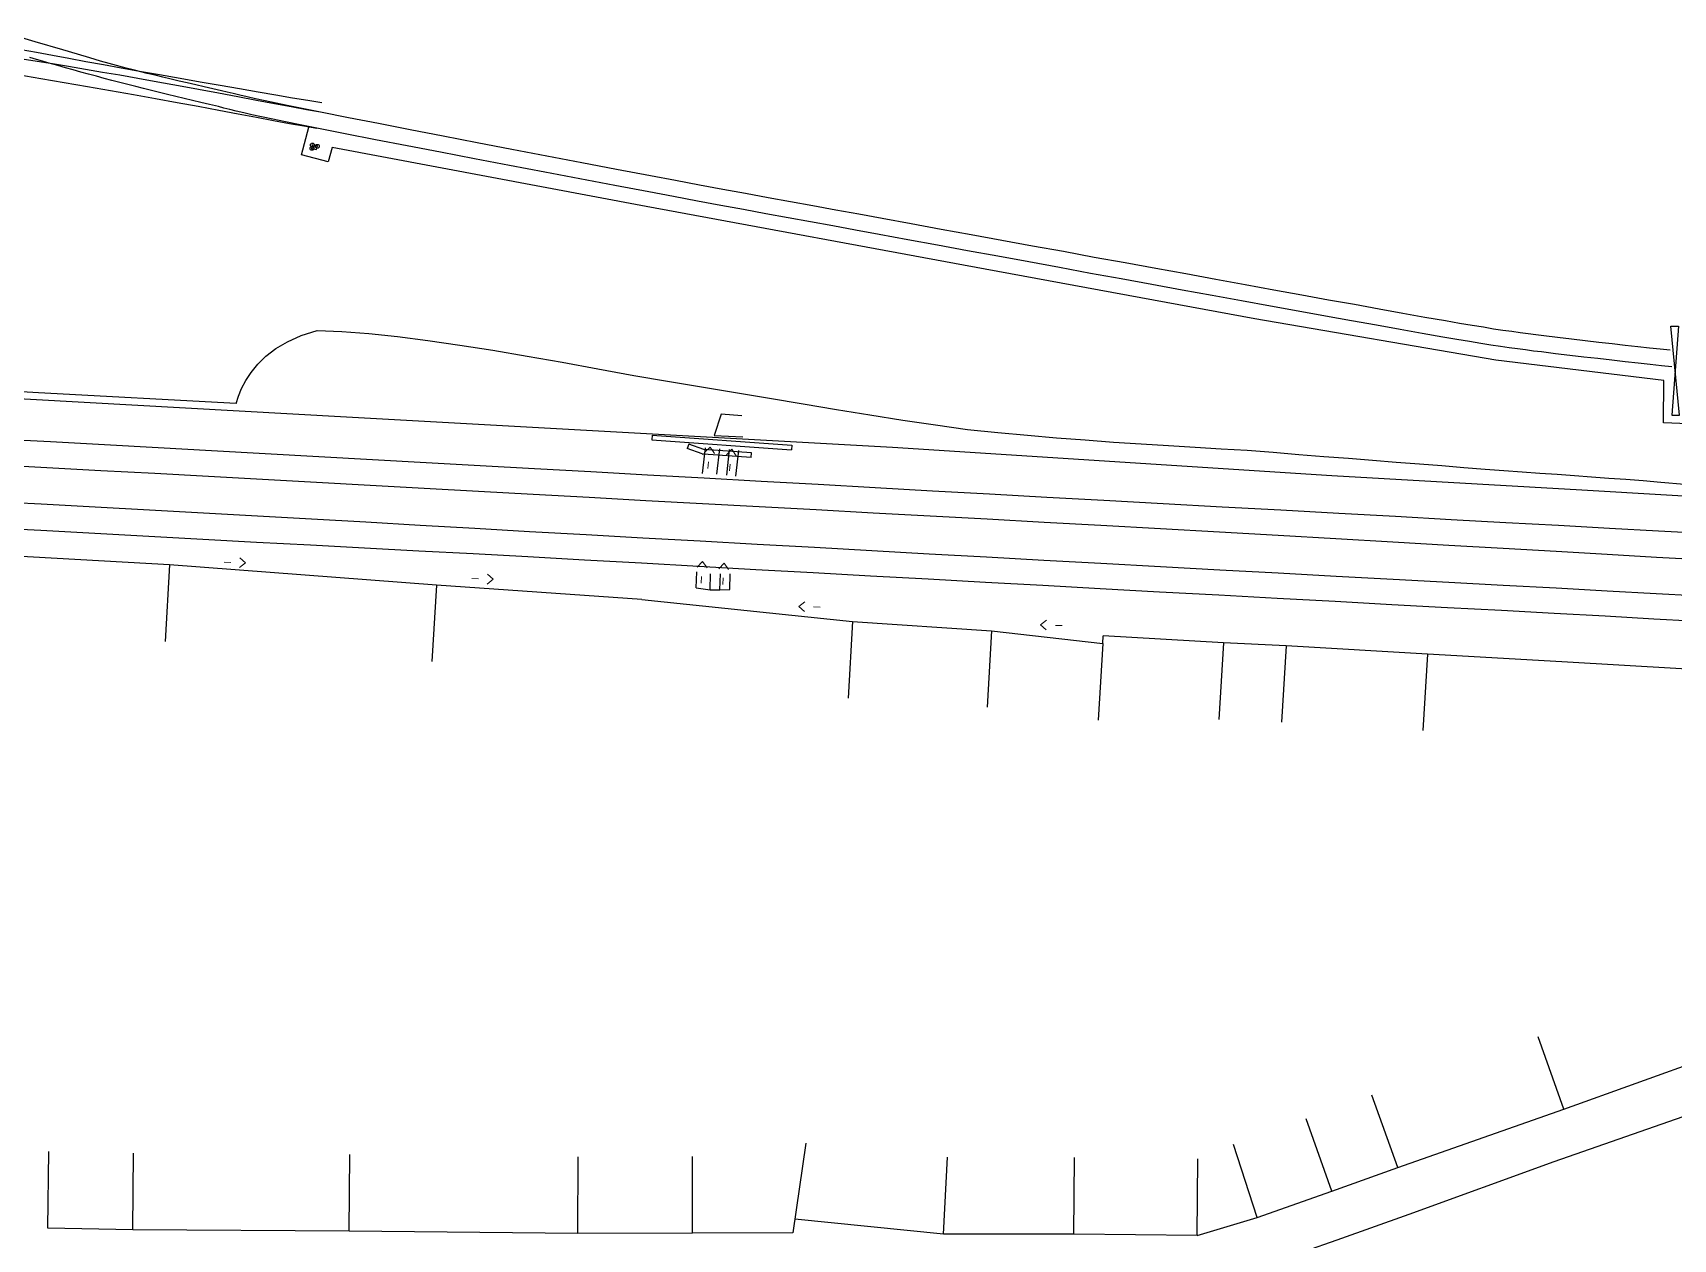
# Model space of a CAD drawing. Header units: metres. Extents: x 320405 to 332543, y 7395686 to 7410003.
# Drawn here: x 326812 to 326918.9, y 7397276 to 7397354.6 of the extents above; entities that cross this region are included whole.
import ezdxf

# ---------------------------------------------------------------- set-up
doc = ezdxf.new("R2010")
doc.units = ezdxf.units.M
doc.header["$LTSCALE"] = 10
doc.header["$MEASUREMENT"] = 0
doc.linetypes.add('CONTINUO', pattern=[0])
doc.linetypes.add('DASHDOT', pattern=[1, 0.5, -0.25, 0, -0.25])
for name, color, linetype in [('Edificações', 30, 'Continuous'), ('T-ALAMBRADO', 30, 'CERCA_ALA'), ('T-ALINHAMENTOINDEFINIDO', 45, 'DASHDOT'), ('T-AMV', 20, 'CONTINUO'), ('T-GALERIA', 252, 'CONTINUO'), ('T-GUIA', 230, 'Continuous'), ('T-MURETA', 45, 'CONTINUO'), ('T-MURO', 30, 'CONTINUO'), ('T-PASSEIO', 45, 'CONTINUO'), ('T-PONTE', 252, 'CONTINUO'), ('T-PORTAO', 45, 'CONTINUO'), ('T-TRILHO', 20, 'CONTINUO'), ('Vias Primárias', 230, 'Continuous')]:
    doc.layers.add(name, color=color, linetype=linetype)
doc.styles.add('SIMPLEX', font='simplex', dxfattribs={"height": 0.2})
doc.styles.get("Standard").update_dxf_attribs({"font": 'arial.ttf'})
doc.linetypes.add('CERCA_ALA', pattern='A,0.5,-0.1,["XX",Standard,S=0.1,R=0,X=-0.1,Y=-0.05],0', length=0.6)

# ---------------------------------------------------------------- blocks, each defined once
blk = doc.blocks.new('SIMB_CIRCULO')
at = {"color": 0, "linetype": 'Continuous'}
blk.add_circle((0, 0), 0.25, dxfattribs=at)
at = {"color": 0}
blk.add_point((0, 0), dxfattribs=at)
for tag in ['desc:', 'cota:', 'pto:']:
    blk.add_attdef(tag, (0, 0), '', height=1)
blk = doc.blocks.new('topografia ÁGUA BRANCA - LAPA_X')
at = {"layer": 'Edificações', "linetype": 'CONTINUO', "flags": 128}
for points in [[(154245.93, 253122.75), (154249.84, 253123.92), (154254.7, 253125.64), (154258.99, 253127.2), (154269.8, 253131.03), (154279.23, 253134.42), (154291.64, 253138.8), (154299.68, 253141.63), (154307.35, 253144.44), (154320.8, 253149.28), (154328.35, 253151.98), (154336.67, 253154.98)], [(154245.93, 253122.75), (154237.9, 253122.81), (154229.41, 253122.81), (154219.71, 253123.77)], [(154219.58, 253122.86), (154213.06, 253122.83), (154205.58, 253122.8), (154190.68, 253122.92), (154176.58, 253122.98), (154171.06, 253123.08)]]:
    blk.add_lwpolyline(points, dxfattribs=at)
at = {"layer": 'T-ALAMBRADO', "linetype": 'CONTINUO', "ltscale": 5, "flags": 128}
for points in [[(154190.42, 253175.97), (154162.81, 253177.47)], [(154226, 253174.05), (154190.42, 253175.97)], [(154254.62, 253172.26), (154226, 253174.05)], [(154270.91, 253171.36), (154254.62, 253172.26)], [(154298.11, 253169.81), (154270.91, 253171.36)]]:
    blk.add_lwpolyline(points, dxfattribs=at)
at = {"layer": 'T-ALINHAMENTOINDEFINIDO', "linetype": 'Continuous', "ltscale": 5, "flags": 128}
blk.add_lwpolyline([(154183.22, 253176.85), (154183.37, 253177.32), (154183.58, 253177.82), (154183.85, 253178.35), (154184.19, 253178.88), (154184.63, 253179.42), (154185.16, 253179.93), (154185.8, 253180.43), (154186.56, 253180.88), (154187.45, 253181.28), (154188.49, 253181.62), (154190.1, 253181.55), (154191.85, 253181.42), (154193.72, 253181.23), (154195.7, 253180.98), (154197.78, 253180.68), (154199.94, 253180.35), (154202.18, 253179.97), (154204.46, 253179.57), (154206.78, 253179.15), (154209.13, 253178.72), (154211.33, 253178.36), (154213.54, 253177.99), (154215.75, 253177.62), (154217.96, 253177.25), (154220.16, 253176.89), (154222.34, 253176.53), (154224.51, 253176.19), (154226.66, 253175.85), (154228.79, 253175.54), (154230.88, 253175.24), (154232.85, 253175.05), (154234.78, 253174.87), (154236.68, 253174.71), (154238.54, 253174.57), (154240.38, 253174.44), (154242.18, 253174.32), (154243.96, 253174.21), (154245.7, 253174.11), (154247.41, 253174.01), (154249.1, 253173.92), (154250.79, 253173.79), (154252.46, 253173.66), (154254.1, 253173.53), (154255.7, 253173.41), (154257.27, 253173.29), (154258.81, 253173.17), (154260.32, 253173.05), (154261.78, 253172.94), (154263.21, 253172.83), (154264.6, 253172.72), (154265.82, 253172.63), (154267.01, 253172.55), (154268.17, 253172.47), (154269.3, 253172.39), (154270.43, 253172.31), (154271.54, 253172.23), (154272.66, 253172.15), (154273.78, 253172.07), (154274.91, 253171.99), (154276.06, 253171.9), (154277.6, 253171.77)], dxfattribs=at)
at = {"layer": 'T-AMV'}
blk.add_lwpolyline([(154188.48, 253193.62), (154188.16, 253193.7), (154188.11, 253193.48), (154188.43, 253193.41)], close=True, dxfattribs=at)
at = {"layer": 'T-GALERIA', "ltscale": 5}
for points in [[(154213.78, 253174.01), (154213.59, 253172.34)], [(154214.71, 253173.96), (154214.53, 253172.29)], [(154215.35, 253173.91), (154215.17, 253172.24)], [(154215.95, 253173.85), (154215.77, 253172.18)], [(154213.22, 253164.89), (154213.25, 253165.93)], [(154214.12, 253164.76), (154214.15, 253165.8)], [(154214.76, 253164.77), (154214.79, 253165.8)], [(154215.4, 253164.78), (154215.43, 253165.81)], [(154213.22, 253164.89), (154214.12, 253164.76)], [(154214.12, 253164.76), (154214.76, 253164.77)], [(154214.76, 253164.77), (154215.4, 253164.78)]]:
    blk.add_lwpolyline(points, dxfattribs=at)
at = {"layer": 'T-GUIA', "ltscale": 5, "flags": 128}
for points in [[(154189.19, 253192.6), (154187.46, 253193.07), (154187.92, 253194.86)], [(154276.24, 253178.51), (154265.28, 253179.83), (154249.59, 253182.49), (154232, 253185.68), (154209.91, 253189.74), (154189.45, 253193.54), (154189.19, 253192.6)], [(154183.22, 253176.85), (154170.34, 253177.52), (154149.07, 253178.75), (154131.84, 253179.58), (154107.86, 253181.07), (154089.41, 253181.92), (154060.55, 253183.39), (154040.23, 253184.57), (154021.97, 253185.56), (154000.49, 253186.72), (153982.65, 253187.61), (153982.27, 253187.81)]]:
    blk.add_lwpolyline(points, dxfattribs=at)
at = {"layer": 'T-MURETA', "ltscale": 5}
for points in [[(154210.33, 253174.83), (154210.3, 253174.53)], [(154210.33, 253174.83), (154219.44, 253174.2)], [(154210.3, 253174.53), (154219.42, 253173.9)], [(154212.72, 253174.25), (154212.62, 253173.96)], [(154213.59, 253173.63), (154212.62, 253173.96)], [(154213.69, 253173.91), (154212.72, 253174.25)], [(154213.59, 253173.63), (154213.63, 253173.61)], [(154213.67, 253173.61), (154213.63, 253173.61)], [(154216.78, 253173.39), (154213.67, 253173.61)], [(154216.8, 253173.69), (154213.69, 253173.91)], [(154216.78, 253173.39), (154216.8, 253173.69)], [(154219.44, 253174.2), (154219.42, 253173.9)]]:
    blk.add_lwpolyline(points, dxfattribs=at)
at = {"layer": 'T-MURO', "ltscale": 5}
for points in [[(154178.91, 253166.32), (154158.07, 253167.46)], [(154178.91, 253166.32), (154178.62, 253161.33)], [(154196.29, 253165.04), (154178.91, 253166.32)], [(154196.29, 253165.04), (154196.01, 253160.05)], [(154209.68, 253164.12), (154196.29, 253165.04)], [(154209.68, 253164.12), (154223.4, 253162.71)], [(154223.4, 253162.71), (154223.12, 253157.72)], [(154223.4, 253162.71), (154232.46, 253162.13)], [(154232.46, 253162.13), (154232.18, 253157.14)], [(154232.46, 253162.13), (154239.71, 253161.3)], [(154239.71, 253161.3), (154239.43, 253156.31)], [(154239.71, 253161.3), (154239.74, 253161.8)], [(154247.57, 253161.37), (154239.74, 253161.8)], [(154247.57, 253161.37), (154247.28, 253156.37)], [(154251.65, 253161.19), (154247.57, 253161.37)], [(154251.65, 253161.19), (154251.36, 253156.2)], [(154260.86, 253160.66), (154251.65, 253161.19)], [(154260.86, 253160.66), (154260.58, 253155.67)], [(154269.62, 253160.17), (154260.86, 253160.66)], [(154297.1, 253158.62), (154269.62, 253160.17)]]:
    blk.add_lwpolyline(points, dxfattribs=at)
at = {"layer": 'T-MURO', "linetype": 'CONTINUO', "flags": 128}
for points in [[(154269.8, 253131.03), (154268.12, 253135.74)], [(154258.99, 253127.2), (154257.3, 253131.91)], [(154254.7, 253125.64), (154253.02, 253130.35)], [(154249.84, 253123.92), (154248.29, 253128.68)]]:
    blk.add_lwpolyline(points, dxfattribs=at)
at = {"layer": 'T-MURO', "flags": 128}
for points in [[(154220.42, 253128.71), (154219.58, 253122.86)], [(154171.06, 253123.08), (154171.11, 253128.08)], [(154176.58, 253122.98), (154176.63, 253127.98)], [(154190.68, 253122.92), (154190.71, 253127.92)], [(154205.58, 253122.8), (154205.59, 253127.8)], [(154213.06, 253122.83), (154213.04, 253127.83)], [(154229.41, 253122.81), (154229.66, 253127.81)], [(154237.9, 253122.81), (154237.92, 253127.81)], [(154245.93, 253122.75), (154245.97, 253127.75)]]:
    blk.add_lwpolyline(points, dxfattribs=at)
at = {"layer": 'T-PASSEIO', "ltscale": 5}
blk.add_lwpolyline([(154391.69, 253171.7), (154391.65, 253171.2), (154377.23, 253171.73), (154357.26, 253172.52), (154343.77, 253173.09), (154324.11, 253173.87), (154299.21, 253174.86), (154276.21, 253175.76), (154276.24, 253178.51)], dxfattribs=at)
at = {"layer": 'T-PONTE', "ltscale": 5}
blk.add_lwpolyline([(154216.16, 253176.1), (154214.82, 253176.21), (154214.36, 253174.82), (154216.24, 253174.73)], dxfattribs=at)
at = {"layer": 'T-PORTAO', "ltscale": 5}
blk.add_lwpolyline([(154276.76, 253176.25), (154277.26, 253176.25), (154276.68, 253182.06), (154277.18, 253182.06)], close=True, dxfattribs=at)
at = {"layer": 'T-TRILHO', "ltscale": 5}
for points in [[(154278.07, 253162.83), (154275.62, 253162.97), (154272.43, 253163.14), (154269.12, 253163.31), (154265.69, 253163.5), (154262.16, 253163.68), (154258.54, 253163.87), (154254.84, 253164.07), (154251.07, 253164.27), (154247.26, 253164.47), (154243.41, 253164.67), (154239.53, 253164.88), (154235.8, 253165.08), (154232.07, 253165.28), (154228.32, 253165.48), (154224.58, 253165.68), (154220.84, 253165.88), (154217.1, 253166.08), (154213.37, 253166.29), (154209.64, 253166.49), (154205.94, 253166.68), (154202.25, 253166.88), (154198.68, 253167.07), (154195.14, 253167.25), (154191.61, 253167.44), (154188.09, 253167.62), (154184.57, 253167.8), (154181.06, 253167.99), (154177.55, 253168.17), (154174.04, 253168.35), (154170.52, 253168.54), (154166.99, 253168.72)], [(154278.25, 253166.85), (154275.77, 253166.99), (154272.56, 253167.17), (154269.23, 253167.36), (154265.78, 253167.55), (154262.24, 253167.74), (154258.6, 253167.95), (154254.89, 253168.15), (154251.13, 253168.36), (154247.31, 253168.57), (154243.46, 253168.78), (154239.58, 253168.99), (154235.88, 253169.19), (154232.16, 253169.39), (154228.45, 253169.58), (154224.73, 253169.78), (154221.02, 253169.98), (154217.31, 253170.17), (154213.61, 253170.37), (154209.92, 253170.56), (154206.24, 253170.76), (154202.58, 253170.95), (154199.03, 253171.14), (154195.49, 253171.33), (154191.97, 253171.51), (154188.46, 253171.7), (154184.95, 253171.89), (154181.44, 253172.08), (154177.93, 253172.27), (154174.42, 253172.45), (154170.9, 253172.64), (154167.37, 253172.83)], [(154278.22, 253164.48), (154275.76, 253164.61), (154272.56, 253164.78), (154269.24, 253164.96), (154265.8, 253165.14), (154262.26, 253165.33), (154258.62, 253165.52), (154254.92, 253165.71), (154251.14, 253165.91), (154247.32, 253166.11), (154243.46, 253166.31), (154239.58, 253166.52), (154235.86, 253166.72), (154232.13, 253166.92), (154228.39, 253167.12), (154224.65, 253167.32), (154220.92, 253167.53), (154217.18, 253167.73), (154213.46, 253167.93), (154209.74, 253168.13), (154206.04, 253168.33), (154202.35, 253168.53), (154198.78, 253168.73), (154195.23, 253168.92), (154191.68, 253169.12), (154188.15, 253169.31), (154184.63, 253169.5), (154181.11, 253169.69), (154177.59, 253169.88), (154174.06, 253170.07), (154170.54, 253170.26), (154167, 253170.44)], [(154278.39, 253168.56), (154275.91, 253168.7), (154272.71, 253168.87), (154269.39, 253169.05), (154265.95, 253169.23), (154262.4, 253169.42), (154258.77, 253169.61), (154255.07, 253169.81), (154251.3, 253170.01), (154247.48, 253170.21), (154243.63, 253170.41), (154239.76, 253170.62), (154236.04, 253170.82), (154232.32, 253171.02), (154228.6, 253171.22), (154224.87, 253171.43), (154221.15, 253171.63), (154217.43, 253171.83), (154213.72, 253172.03), (154210.02, 253172.23), (154206.34, 253172.43), (154202.67, 253172.63), (154199.13, 253172.82), (154195.61, 253173.01), (154192.11, 253173.2), (154188.61, 253173.39), (154185.12, 253173.57), (154181.63, 253173.76), (154178.14, 253173.94), (154174.64, 253174.13), (154171.14, 253174.32), (154167.62, 253174.5)], [(154276.75, 253179.41), (154276.08, 253179.48), (154275.35, 253179.55), (154274.56, 253179.64), (154273.72, 253179.73), (154272.84, 253179.83), (154271.94, 253179.93), (154271.02, 253180.03), (154270.1, 253180.14), (154269.17, 253180.25), (154268.26, 253180.36), (154267.73, 253180.42), (154267.21, 253180.49), (154266.69, 253180.56), (154266.15, 253180.63), (154265.58, 253180.71), (154264.97, 253180.8), (154264.3, 253180.91), (154263.57, 253181.03), (154262.75, 253181.16), (154261.84, 253181.32), (154260.49, 253181.55), (154259.04, 253181.81), (154257.5, 253182.08), (154255.87, 253182.37), (154254.18, 253182.67), (154252.41, 253182.99), (154250.59, 253183.31), (154248.71, 253183.65), (154246.8, 253184), (154244.84, 253184.35), (154242.87, 253184.71), (154240.87, 253185.07), (154238.86, 253185.43), (154236.85, 253185.8), (154234.84, 253186.17), (154232.84, 253186.53), (154230.86, 253186.89), (154228.9, 253187.25), (154226.97, 253187.6), (154225.09, 253187.94), (154223.56, 253188.22), (154222.07, 253188.49), (154220.61, 253188.75), (154219.16, 253189.01), (154217.71, 253189.28), (154216.25, 253189.54), (154214.77, 253189.81), (154213.26, 253190.09), (154211.7, 253190.38), (154210.09, 253190.68), (154207.86, 253191.09), (154205.59, 253191.52), (154203.3, 253191.95), (154201.01, 253192.38), (154198.73, 253192.82), (154196.5, 253193.24), (154194.34, 253193.65), (154192.26, 253194.05), (154190.29, 253194.43), (154188.45, 253194.79), (154187.35, 253195.01), (154186.4, 253195.2), (154185.57, 253195.38), (154184.85, 253195.53), (154184.22, 253195.67), (154183.68, 253195.79), (154183.2, 253195.9), (154182.78, 253196.01), (154182.39, 253196.1), (154182.03, 253196.2), (154181.46, 253196.33), (154180.89, 253196.46), (154180.34, 253196.59), (154179.79, 253196.72), (154179.25, 253196.85), (154178.72, 253196.97), (154178.19, 253197.1), (154177.67, 253197.23), (154177.15, 253197.36), (154176.64, 253197.49), (154176.12, 253197.62), (154175.61, 253197.75), (154175.09, 253197.89), (154174.58, 253198.02), (154174.08, 253198.16), (154173.57, 253198.29), (154173.07, 253198.43), (154172.57, 253198.57), (154172.06, 253198.71), (154171.56, 253198.85), (154171.24, 253198.94), (154170.91, 253199.03), (154170.56, 253199.14), (154170.17, 253199.25), (154169.74, 253199.38)], [(154276.65, 253180.5), (154276, 253180.56), (154275.29, 253180.63), (154274.53, 253180.71), (154273.72, 253180.8), (154272.87, 253180.89), (154272, 253180.99), (154271.11, 253181.09), (154270.21, 253181.2), (154269.31, 253181.3), (154268.42, 253181.41), (154267.9, 253181.47), (154267.38, 253181.53), (154266.86, 253181.6), (154266.32, 253181.68), (154265.75, 253181.76), (154265.14, 253181.85), (154264.47, 253181.96), (154263.73, 253182.08), (154262.91, 253182.21), (154262, 253182.37), (154260.66, 253182.6), (154259.22, 253182.86), (154257.68, 253183.13), (154256.07, 253183.42), (154254.38, 253183.72), (154252.63, 253184.03), (154250.81, 253184.36), (154248.95, 253184.7), (154247.04, 253185.04), (154245.09, 253185.4), (154243.12, 253185.75), (154241.12, 253186.11), (154239.11, 253186.47), (154237.1, 253186.84), (154235.08, 253187.2), (154233.08, 253187.56), (154231.09, 253187.92), (154229.13, 253188.28), (154227.19, 253188.63), (154225.3, 253188.97), (154223.76, 253189.25), (154222.26, 253189.52), (154220.78, 253189.79), (154219.32, 253190.05), (154217.86, 253190.32), (154216.39, 253190.59), (154214.9, 253190.86), (154213.38, 253191.14), (154211.81, 253191.43), (154210.2, 253191.73), (154207.98, 253192.15), (154205.72, 253192.57), (154203.44, 253193.01), (154201.16, 253193.44), (154198.9, 253193.87), (154196.68, 253194.29), (154194.53, 253194.71), (154192.47, 253195.11), (154190.51, 253195.48), (154188.68, 253195.84), (154187.59, 253196.06), (154186.63, 253196.25), (154185.8, 253196.42), (154185.08, 253196.58), (154184.45, 253196.71), (154183.9, 253196.83), (154183.42, 253196.94), (154182.99, 253197.04), (154182.6, 253197.14), (154182.24, 253197.23), (154181.66, 253197.35), (154181.1, 253197.48), (154180.55, 253197.6), (154180, 253197.73), (154179.47, 253197.85), (154178.94, 253197.98), (154178.41, 253198.1), (154177.9, 253198.23), (154177.38, 253198.35), (154176.88, 253198.48), (154176.64, 253198.53), (154176.38, 253198.59), (154176.1, 253198.66), (154175.77, 253198.75), (154175.38, 253198.86), (154174.91, 253198.99), (154174.34, 253199.15), (154173.66, 253199.35), (154172.85, 253199.59), (154171.9, 253199.87), (154170.08, 253200.4), (154168.13, 253200.98)], [(154188.68, 253195.84), (154187.77, 253196), (154186.77, 253196.19), (154185.68, 253196.39), (154184.52, 253196.6), (154183.3, 253196.83), (154182.03, 253197.06), (154180.73, 253197.3), (154179.42, 253197.54), (154178.09, 253197.78), (154176.77, 253198.02), (154175.61, 253198.22), (154174.47, 253198.41), (154173.36, 253198.6), (154172.27, 253198.78), (154171.22, 253198.95), (154170.21, 253199.12), (154169.24, 253199.27)], [(154188.77, 253196.45), (154187.86, 253196.6), (154186.86, 253196.76), (154185.78, 253196.95), (154184.62, 253197.14), (154183.41, 253197.35), (154182.15, 253197.56), (154180.85, 253197.79), (154179.53, 253198.02), (154178.2, 253198.25), (154176.88, 253198.48), (154175.69, 253198.69), (154174.53, 253198.9), (154173.39, 253199.1), (154172.29, 253199.3), (154171.21, 253199.5), (154170.18, 253199.69), (154169.18, 253199.87)], [(154168.97, 253198.26), (154170.47, 253198), (154171.97, 253197.75), (154173.49, 253197.49), (154175, 253197.24), (154176.49, 253196.98), (154177.94, 253196.72), (154179.35, 253196.46), (154180.72, 253196.21), (154182.05, 253195.97), (154183.31, 253195.73), (154184.51, 253195.51), (154185.63, 253195.3), (154186.66, 253195.11), (154187.6, 253194.94), (154188.45, 253194.79)]]:
    blk.add_lwpolyline(points, dxfattribs=at)
at = {"layer": 'Vias Primárias', "ltscale": 5, "flags": 128}
blk.add_lwpolyline([(154291.54, 253135.54), (154285.54, 253133.4), (154280.35, 253131.52), (154269.15, 253127.59), (154259.71, 253124.13), (154255.03, 253122.45), (154250.81, 253120.98)], dxfattribs=at)
at = {"layer": 'T-AMV', "xscale": 0.5, "yscale": 0.5, "zscale": 0.5}
for p in [(154188.13, 253193.48, 724.92), (154188.16, 253193.7, 724.87), (154188.48, 253193.62, 724.9)]:
    blk.add_blockref('SIMB_CIRCULO', p, dxfattribs=at)
at = {"layer": 'T-TRILHO', "style": 'SIMPLEX', "width": 0.75}
for s, rotation, p in [('- >', 84.0884, (154214.27, 253172.54, 724.5)), ('- >', 84.0884, (154215.69, 253172.4, 724.5)), ('- >', 358.0699, (154182.35, 253166.19, 724.5)), ('- >', 86.6377, (154213.86, 253165.09, 724.5)), ('- >', 86.6377, (154215.26, 253164.99, 724.5)), ('- >', 358.0699, (154198.49, 253165.15, 724.5)), ('< -', 358.0699, (154219.8, 253163.37, 724.5)), ('< -', 358.0699, (154235.55, 253162.2, 724.5))]:
    blk.add_text(s, height=0.75, rotation=rotation, dxfattribs=at).set_placement(p)

msp = doc.modelspace()

# ---------------------------------------------------------------- block references
at = {"rotation": 359.8966389496373}
msp.add_blockref('topografia ÁGUA BRANCA - LAPA_X', (172185.59, 7144432.18), dxfattribs=at)

doc.saveas('drawing.dxf')
